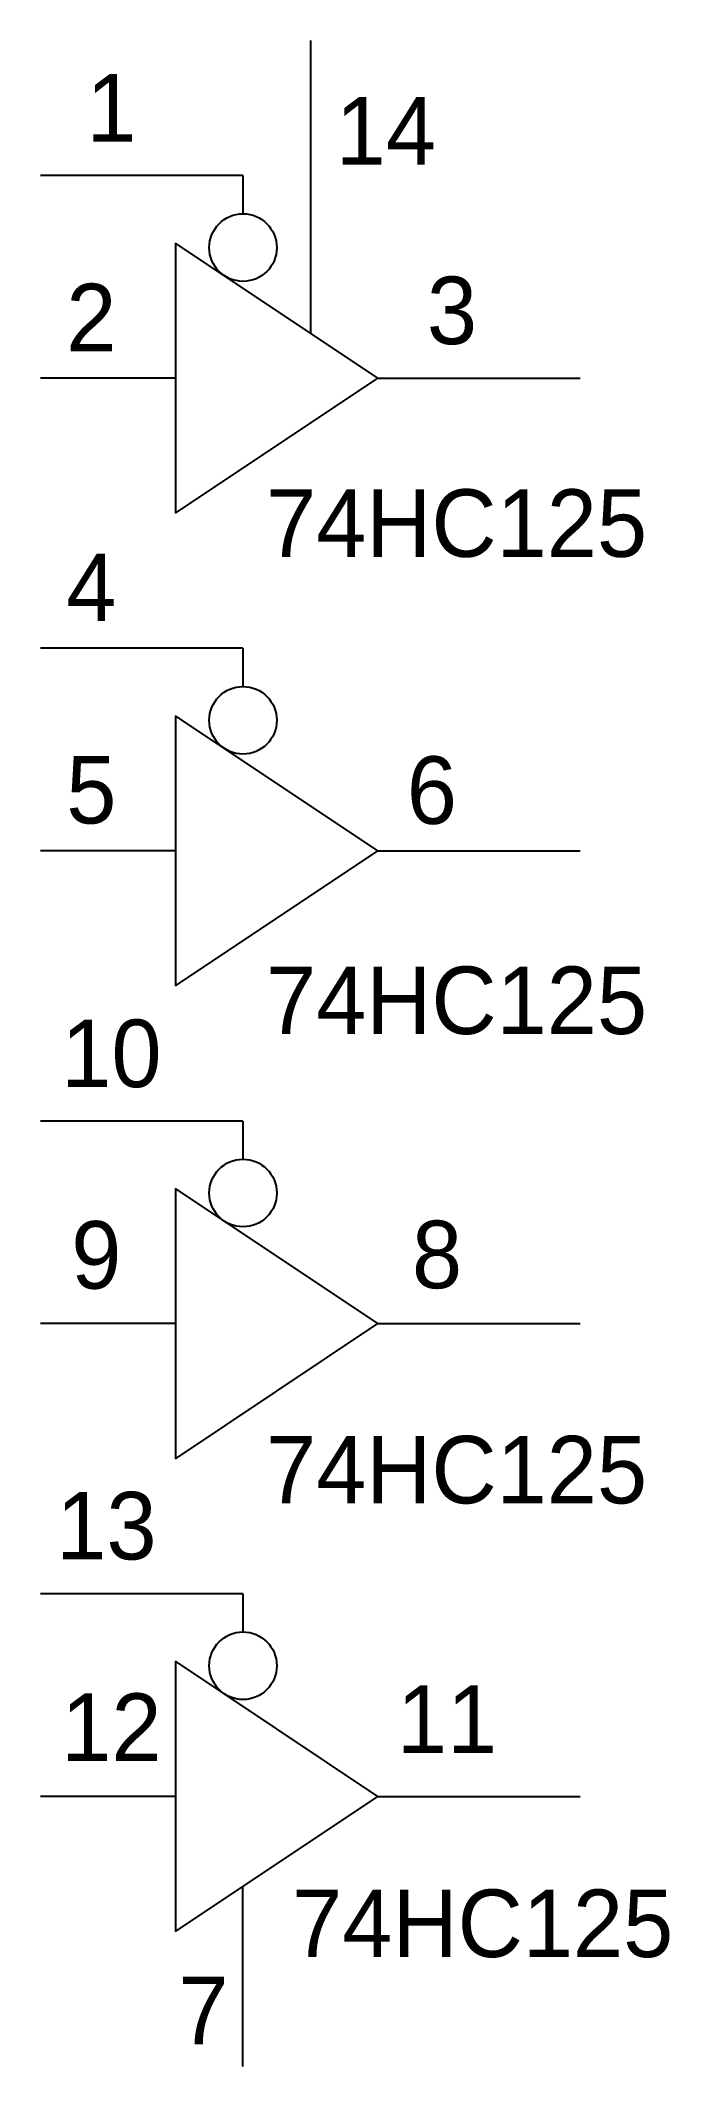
# Model space of a CAD drawing. Extents: x 3.8 to 4.27, y 13.85 to 15.35.
import ezdxf

# ---------------------------------------------------------------- set-up
doc = ezdxf.new("R2010")
doc.units = 0
doc.header["$MEASUREMENT"] = 0
doc.layers.get('0').update_dxf_attribs({"linetype": 'CONTINUOUS'})

msp = doc.modelspace()

# ---------------------------------------------------------------- linework, layer by layer
for p, q in [((4, 15.35), (4, 15.3)), ((4, 15.3), (4, 15.15)), ((3.95, 15.25), (3.8, 15.25)), ((3.95, 15.25), (3.95, 15.2217)), ((3.9, 15.2), (3.9, 15)), ((4.05, 15.1), (3.9, 15.2)), ((3.95, 15.1667), (3.95, 15.1667)), ((4, 15.15), (4, 15.1333)), ((3.9, 15.1), (3.8, 15.1)), ((3.9, 15), (4.05, 15.1)), ((4.05, 15.1), (4.15, 15.1)), ((4.1, 15.1), (4.2, 15.1)), ((3.95, 14.9), (3.8, 14.9)), ((3.95, 14.9), (3.95, 14.8717)), ((4.05, 14.75), (3.9, 14.85)), ((3.9, 14.85), (3.9, 14.65)), ((3.95, 14.8167), (3.95, 14.8167)), ((3.9, 14.75), (3.8, 14.75)), ((3.9, 14.65), (4.05, 14.75)), ((4.05, 14.75), (4.15, 14.75)), ((4.1, 14.75), (4.2, 14.75)), ((3.95, 14.55), (3.8, 14.55)), ((3.95, 14.55), (3.95, 14.5217)), ((3.9, 14.5), (3.9, 14.3)), ((4.05, 14.4), (3.9, 14.5)), ((3.95, 14.4667), (3.95, 14.4667)), ((3.9, 14.4), (3.8, 14.4)), ((3.9, 14.3), (4.05, 14.4)), ((4.05, 14.4), (4.15, 14.4)), ((4.1, 14.4), (4.2, 14.4)), ((3.95, 14.2), (3.8, 14.2)), ((3.95, 14.2), (3.95, 14.1717)), ((4.05, 14.05), (3.9, 14.15)), ((3.9, 14.15), (3.9, 13.95)), ((3.95, 14.1167), (3.95, 14.1167)), ((3.9, 14.05), (3.8, 14.05)), ((3.9, 13.95), (4.05, 14.05)), ((4.05, 14.05), (4.15, 14.05)), ((4.1, 14.05), (4.2, 14.05)), ((3.95, 13.95), (3.95, 13.9834)), ((3.95, 13.85), (3.95, 13.95))]:
    msp.add_line(p, q)
for centre in [(3.9501, 15.1967), (3.9501, 14.8467), (3.9501, 14.4967), (3.9501, 14.1467)]:
    msp.add_circle(centre, 0.025)

# ---------------------------------------------------------------- texts
for s, p in [('1', (3.834, 15.2752)), ('14', (4.0188, 15.2582)), ('2', (3.8191, 15.1199)), ('3', (4.0864, 15.1252)), ('74HC125', (3.9671, 14.9677)), ('4', (3.8191, 14.9201)), ('5', (3.8191, 14.7703)), ('6', (4.0715, 14.77)), ('74HC125', (3.9671, 14.6144)), ('10', (3.8154, 14.5751)), ('9', (3.8228, 14.4259)), ('8', (4.0753, 14.4262)), ('74HC125', (3.9671, 14.2669)), ('13', (3.8117, 14.2254)), ('11', (4.0641, 14.0821)), ('12', (3.8154, 14.0762)), ('74HC125', (3.9865, 13.931)), ('7', (3.9023, 13.8665))]:
    msp.add_text(s, height=0.05).set_placement(p)

doc.saveas('drawing.dxf')
